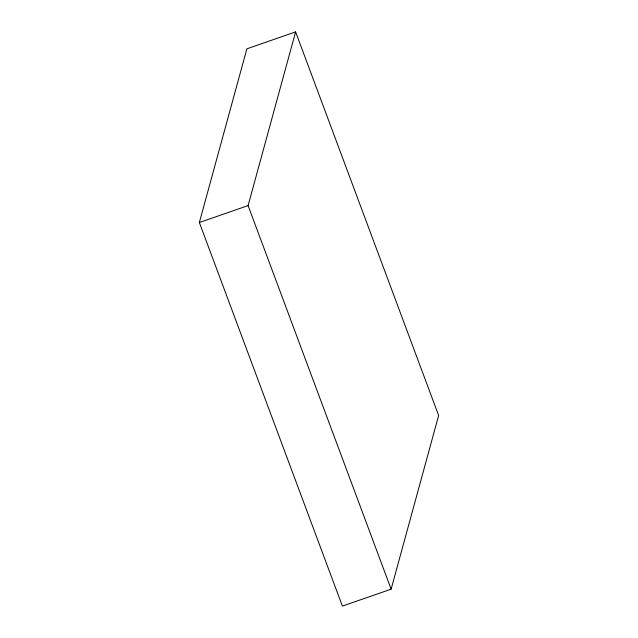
<?xml version="1.0" encoding="UTF-8"?>
<svg xmlns="http://www.w3.org/2000/svg" width="638" height="638" viewBox="0 0 638 638"><rect width="100%" height="100%" fill="white"/><g stroke="black" fill="none" stroke-linecap="round" stroke-linejoin="round"><path stroke-width="0.96" d="M199.359 222.51L246.874 48.831L295.609 31.9L438.641 415.49L391.126 589.169L342.391 606.1L199.359 222.51L248.094 205.58L295.609 31.9M248.094 205.58L391.126 589.169"/></g></svg>
